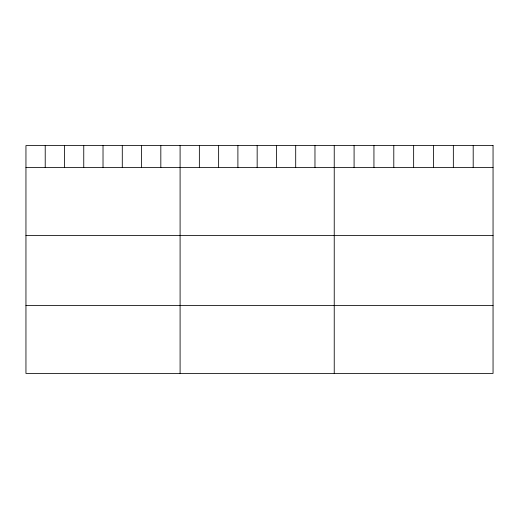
<?xml version="1.0" encoding="UTF-8"?>
<svg xmlns="http://www.w3.org/2000/svg" width="519" height="519" viewBox="0 0 519 519"><rect width="100%" height="100%" fill="white"/><g stroke="black" fill="none" stroke-linecap="round" stroke-linejoin="round"><path stroke-width="0.78" d="M25.95 167.52L493.05 167.52M25.95 235.464L493.05 235.464M25.95 305.477L493.05 305.477M473.198 145.58L473.198 167.52M453.346 145.58L453.346 167.52M433.495 145.58L433.495 167.52M413.643 145.58L413.643 167.52M393.791 145.58L393.791 167.52M373.94 145.58L373.94 167.52M354.088 145.58L354.088 167.52M334.236 145.58L334.236 373.421M314.968 145.58L314.968 167.52M295.7 145.58L295.7 167.52M276.432 145.58L276.432 167.52M257.165 145.58L257.165 167.52M237.897 145.58L237.897 167.52M218.629 145.58L218.629 167.52M199.361 145.58L199.361 167.52M180.093 145.58L180.093 373.421M160.825 145.58L160.825 167.52M141.557 145.58L141.557 167.52M122.289 145.58L122.289 167.52M103.022 145.58L103.022 167.52M83.754 145.58L83.754 167.52M64.486 145.58L64.486 167.52M45.218 145.58L45.218 167.52M493.05 145.58L25.95 145.58L25.95 373.421L493.05 373.421L493.05 145.58"/></g></svg>
